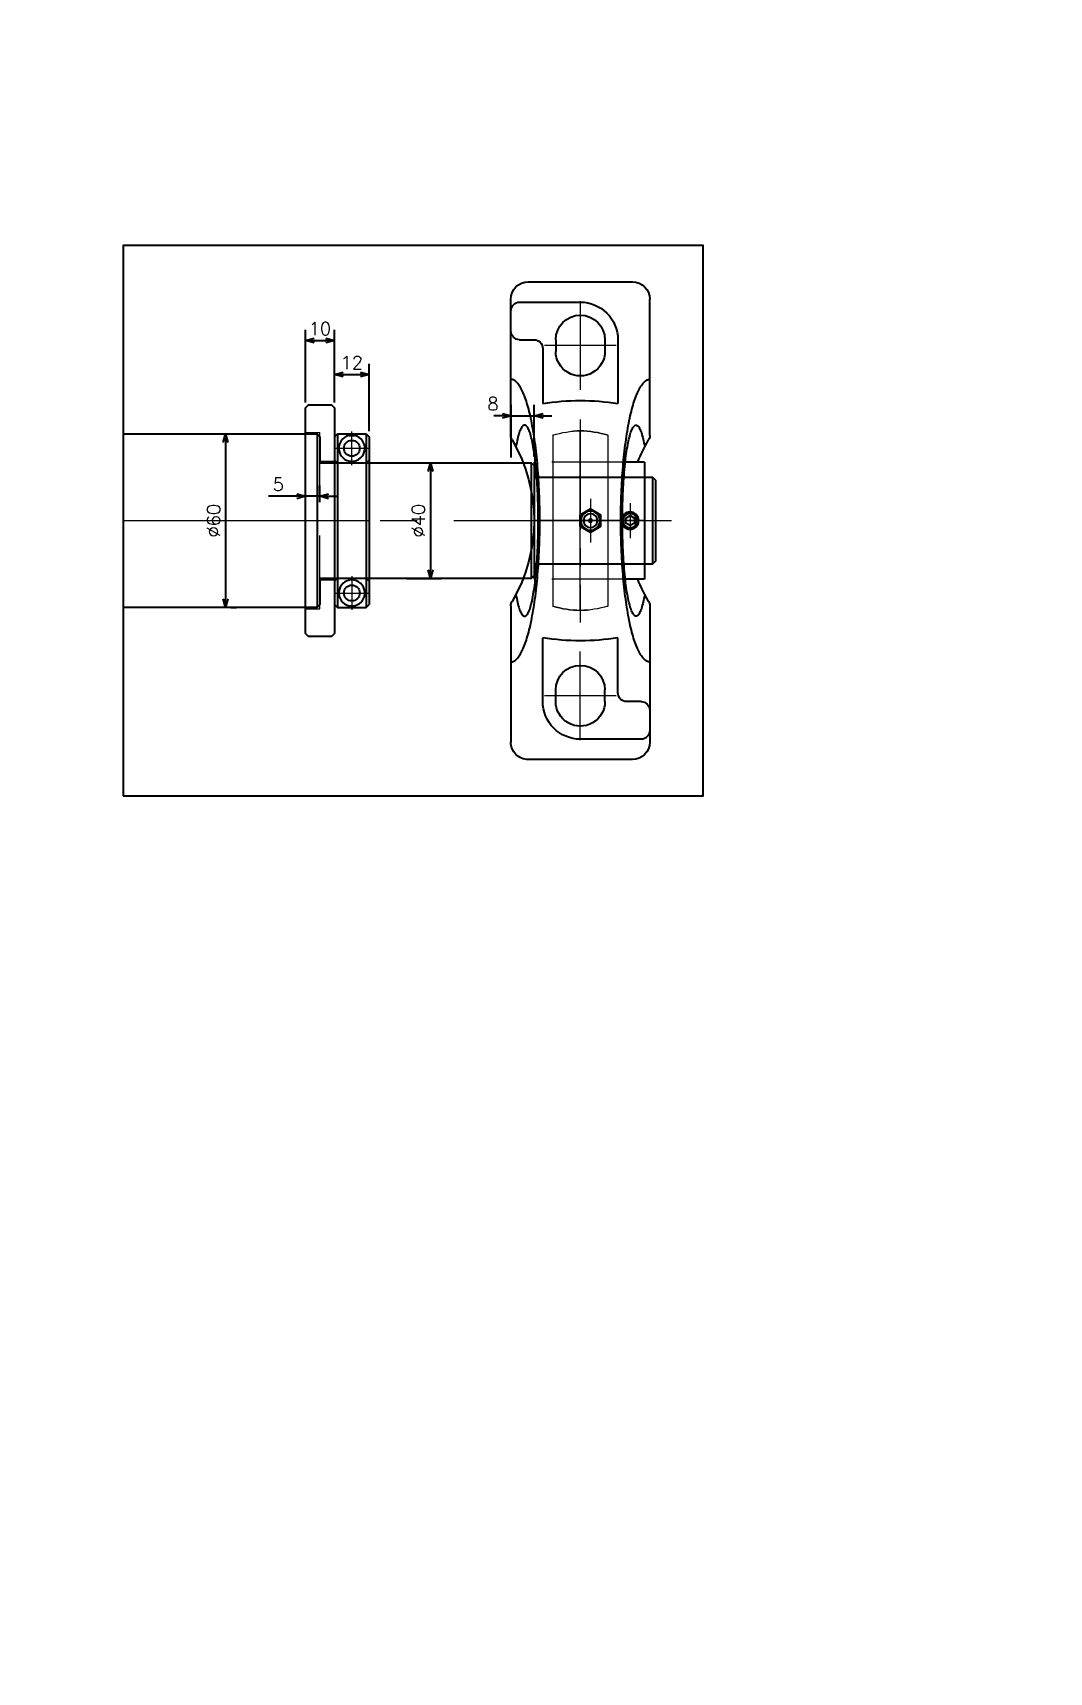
# Model space of a CAD drawing. Header units: millimetres. Extents: x -8731 to 85711, y -14522 to 31379.
# Drawn here: x 36664 to 37016, y 3893 to 4460 of the extents above; entities that cross this region are included whole.
import ezdxf
from ezdxf import colors
from ezdxf.entities.mleader import LeaderData, LeaderLine
from ezdxf.enums import TextEntityAlignment as Align
from ezdxf.math import Vec2, Vec3

# ---------------------------------------------------------------- set-up
doc = ezdxf.new("R2010")
doc.units = ezdxf.units.MM
doc.header["$LTSCALE"] = 4
doc.header["$PDMODE"] = 99
doc.header["$PDSIZE"] = 1
doc.linetypes.add('CENTER2', pattern=[28.575, 19.05, -3.175, 3.175, -3.175])
doc.linetypes.add('HIDDEN', pattern=[9.525, 6.35, -3.175])
for name, color, linetype, lineweight in [('04_HIDDEN', 2, 'HIDDEN', 13), ('05_CENTER', 4, 'CENTER2', 13), ('08_DIM', 3, 'Continuous', 13)]:
    doc.layers.add(name, color=color, linetype=linetype, lineweight=lineweight)
doc.layers.add('10_DRAFT', color=8, linetype='Continuous', lineweight=0, plot=False)
doc.styles.add('KSS_TXT', font='txt.shx', dxfattribs={"bigfont": 'extfont2.shx'})
doc.styles.get("Standard").update_dxf_attribs({"font": 'txt.shx', "bigfont": 'extfont2.shx'})
doc.dimstyles.new('KSS_DIM', dxfattribs={"dimscale": 3, "dimtxt": 3, "dimasz": 2.5, "dimexe": 1.25, "dimexo": 0.625, "dimtad": 1, "dimdsep": 46, "dimtxsty": 'KSS_TXT', "dimblk": 'OPEN30', "dimcen": 0, "dimazin": 2, "dimtfac": 0.75, "dimtmove": 0, "dimatfit": 3, "dimldrblk": 'OPEN30', "dimfxl": 1, "dimtolj": 1, "dimarcsym": 0})

# ---------------------------------------------------------------- blocks, each defined once
blk = doc.blocks.new('AM_BALLOON1')
at = {"transparency": 16777216}
blk.add_circle((0, 0), 5, dxfattribs=at)
blk.add_attdef('B_NUMBER', text='', height=3, dxfattribs=at).set_placement((0, 0), align=Align.MIDDLE_CENTER)
blk = doc.blocks.new('_OPEN')
at = {"color": 0, "linetype": 'ByBlock'}
for p, q in [((-1, 0.167), (0, 0)), ((0, 0), (-1, -0.167)), ((0, 0), (-1, 0))]:
    blk.add_line(p, q, dxfattribs=at)
blk = doc.blocks.new('MUCAP206Jc_1_1_1')
at = {"color": 0}
for p, q in [((-29.39, 24), (-76.5, 24)), ((29.39, 24), (76.5, 24)), ((-82.5, 18), (-82.5, -18)), ((-75.5, 21), (-75.5, 0)), ((-62.5, 21), (-62.5, 16)), ((82.5, -18), (82.5, 18)), ((-59.5, 13), (-40.48, 13)), ((-20.25, 15.9), (20.25, 15.9)), ((-20.25, 15.53), (-20.25, 15.9)), ((20.25, 15.53), (20.25, 15.9)), ((62.5, 13), (40.48, 13)), ((-62.5, 8.5), (-58.5, 8.5)), ((62.5, 8.5), (58.5, 8.5)), ((75.5, -21), (75.5, 0)), ((-62.5, -8.5), (-58.5, -8.5)), ((62.5, -8.5), (58.5, -8.5)), ((-62.5, -13), (-40.48, -13)), ((-20.25, -22.2), (-20.25, -15.53)), ((20.25, -22.2), (20.25, -15.53)), ((59.5, -13), (40.48, -13)), ((62.5, -21), (62.5, -16)), ((-20.25, -22.2), (20.25, -22.2)), ((-29.39, -24), (-76.5, -24)), ((29.39, -24), (76.5, -24))]:
    blk.add_line(p, q, dxfattribs=at)
for points in [[(-2.02, 0), (-4.04, -3.5), (-2.02, -7), (2.02, -7), (4.04, -3.5), (2.02, 0)], [(-0.87, -15.7), (-1.73, -17.2), (-0.87, -18.7), (0.87, -18.7), (1.73, -17.2), (0.87, -15.7)]]:
    blk.add_lwpolyline(points, close=True, dxfattribs=at)
for points in [[(48.83, 24, 0), (48.82, 23.75, 0), (48.77, 23.51, 0), (48.7, 23.26, 0), (48.6, 23.02, 0), (48.46, 22.78, 0), (48.3, 22.53, 0), (48.11, 22.29, 0), (47.89, 22.05, 0), (47.64, 21.81, 0), (47.37, 21.57, 0), (47.06, 21.33, 0), (46.73, 21.1, 0), (46.37, 20.86, 0), (45.98, 20.63, 0), (45.56, 20.4, 0), (45.11, 20.17, 0), (44.64, 19.95, 0), (44.14, 19.72, 0), (43.62, 19.5, 0), (43.07, 19.29, 0), (42.49, 19.07, 0), (41.88, 18.86, 0), (41.26, 18.65, 0), (40.6, 18.44, 0), (39.92, 18.24, 0), (39.22, 18.04, 0), (38.5, 17.85, 0), (37.75, 17.66, 0), (36.98, 17.47, 0), (36.18, 17.28, 0), (35.37, 17.11, 0), (34.53, 16.93, 0), (33.67, 16.76, 0), (32.79, 16.59, 0), (31.9, 16.43, 0), (30.98, 16.27, 0), (30.04, 16.12, 0), (29.09, 15.97, 0), (28.12, 15.82, 0), (27.13, 15.68, 0), (26.12, 15.55, 0), (25.1, 15.42, 0), (24.07, 15.3, 0), (23.02, 15.18, 0), (21.96, 15.07, 0), (20.88, 14.96, 0), (19.79, 14.86, 0), (18.69, 14.76, 0), (17.57, 14.67, 0), (16.45, 14.58, 0), (15.32, 14.51, 0), (14.17, 14.43, 0), (13.02, 14.36, 0), (11.87, 14.3, 0), (10.7, 14.24, 0), (9.53, 14.19, 0), (8.35, 14.15, 0), (7.17, 14.11, 0), (5.98, 14.07, 0), (4.79, 14.05, 0), (3.59, 14.03, 0), (2.4, 14.01, 0), (1.2, 14, 0), (0, 14, 0), (-1.2, 14, 0), (-2.4, 14.01, 0), (-3.59, 14.03, 0), (-4.79, 14.05, 0), (-5.98, 14.07, 0), (-7.17, 14.11, 0), (-8.35, 14.15, 0), (-9.53, 14.19, 0), (-10.7, 14.24, 0), (-11.87, 14.3, 0), (-13.02, 14.36, 0), (-14.17, 14.43, 0), (-15.32, 14.51, 0), (-16.45, 14.58, 0), (-17.57, 14.67, 0), (-18.69, 14.76, 0), (-19.79, 14.86, 0), (-20.88, 14.96, 0), (-21.96, 15.07, 0), (-23.02, 15.18, 0), (-24.07, 15.3, 0), (-25.1, 15.42, 0), (-26.12, 15.55, 0), (-27.13, 15.68, 0), (-28.12, 15.82, 0), (-29.09, 15.97, 0), (-30.04, 16.12, 0), (-30.98, 16.27, 0), (-31.9, 16.43, 0), (-32.79, 16.59, 0), (-33.67, 16.76, 0), (-34.53, 16.93, 0), (-35.37, 17.11, 0), (-36.18, 17.28, 0), (-36.98, 17.47, 0), (-37.75, 17.66, 0), (-38.5, 17.85, 0), (-39.22, 18.04, 0), (-39.92, 18.24, 0), (-40.6, 18.44, 0), (-41.26, 18.65, 0), (-41.88, 18.86, 0), (-42.49, 19.07, 0), (-43.07, 19.29, 0), (-43.62, 19.5, 0), (-44.14, 19.72, 0), (-44.64, 19.95, 0), (-45.11, 20.17, 0), (-45.56, 20.4, 0), (-45.98, 20.63, 0), (-46.37, 20.86, 0), (-46.73, 21.1, 0), (-47.06, 21.33, 0), (-47.37, 21.57, 0), (-47.64, 21.81, 0), (-47.89, 22.05, 0), (-48.11, 22.29, 0), (-48.3, 22.53, 0), (-48.46, 22.78, 0), (-48.6, 23.02, 0), (-48.7, 23.26, 0), (-48.77, 23.51, 0), (-48.82, 23.75, 0), (-48.83, 24, 0)], [(25.5, 22.27, 0), (26.23, 22.14, 0), (26.92, 22, 0), (27.57, 21.87, 0), (28.2, 21.73, 0), (28.78, 21.58, 0), (29.33, 21.43, 0), (29.85, 21.28, 0), (30.33, 21.13, 0), (30.77, 20.98, 0), (31.17, 20.82, 0), (31.53, 20.66, 0), (31.86, 20.5, 0), (32.14, 20.34, 0), (32.38, 20.18, 0), (32.59, 20.01, 0), (32.75, 19.85, 0), (32.87, 19.68, 0), (32.95, 19.51, 0), (33, 19.35, 0), (32.99, 19.18, 0), (32.95, 19.01, 0), (32.87, 18.85, 0), (32.75, 18.68, 0), (32.58, 18.51, 0), (32.38, 18.35, 0), (32.13, 18.19, 0), (31.85, 18.02, 0), (31.52, 17.86, 0), (31.16, 17.7, 0), (30.75, 17.55, 0), (30.31, 17.39, 0), (29.83, 17.24, 0), (29.32, 17.09, 0), (28.76, 16.94, 0), (28.18, 16.8, 0), (27.55, 16.66, 0), (26.89, 16.52, 0), (26.2, 16.39, 0), (25.48, 16.26, 0), (24.72, 16.13, 0), (23.94, 16.01, 0), (23.12, 15.89, 0), (22.28, 15.77, 0), (21.4, 15.66, 0), (20.5, 15.56, 0), (19.58, 15.45, 0), (18.63, 15.36, 0), (17.66, 15.27, 0), (16.66, 15.18, 0), (15.65, 15.1, 0), (14.61, 15.02, 0), (13.56, 14.95, 0), (12.49, 14.88, 0), (11.4, 14.82, 0), (10.3, 14.77, 0), (9.19, 14.72, 0), (8.07, 14.67, 0), (6.93, 14.64, 0), (5.79, 14.6, 0), (4.64, 14.58, 0), (3.49, 14.56, 0), (2.33, 14.54, 0), (1.16, 14.53, 0), (0, 14.53, 0), (-1.16, 14.53, 0), (-2.33, 14.54, 0), (-3.49, 14.56, 0), (-4.64, 14.58, 0), (-5.79, 14.6, 0), (-6.93, 14.64, 0), (-8.07, 14.67, 0), (-9.19, 14.72, 0), (-10.3, 14.77, 0), (-11.4, 14.82, 0), (-12.49, 14.88, 0), (-13.56, 14.95, 0), (-14.61, 15.02, 0), (-15.65, 15.1, 0), (-16.66, 15.18, 0), (-17.66, 15.27, 0), (-18.63, 15.36, 0), (-19.58, 15.45, 0), (-20.5, 15.56, 0), (-21.4, 15.66, 0), (-22.28, 15.77, 0), (-23.12, 15.89, 0), (-23.94, 16.01, 0), (-24.72, 16.13, 0), (-25.48, 16.26, 0), (-26.2, 16.39, 0), (-26.89, 16.52, 0), (-27.55, 16.66, 0), (-28.18, 16.8, 0), (-28.76, 16.94, 0), (-29.32, 17.09, 0), (-29.83, 17.24, 0), (-30.31, 17.39, 0), (-30.75, 17.55, 0), (-31.16, 17.7, 0), (-31.52, 17.86, 0), (-31.85, 18.02, 0), (-32.13, 18.19, 0), (-32.38, 18.35, 0), (-32.58, 18.51, 0), (-32.75, 18.68, 0), (-32.87, 18.85, 0), (-32.95, 19.01, 0), (-32.99, 19.18, 0), (-33, 19.35, 0), (-32.95, 19.51, 0), (-32.87, 19.68, 0), (-32.75, 19.85, 0), (-32.59, 20.01, 0), (-32.38, 20.18, 0), (-32.14, 20.34, 0), (-31.86, 20.5, 0), (-31.53, 20.66, 0), (-31.17, 20.82, 0), (-30.77, 20.98, 0), (-30.33, 21.13, 0), (-29.85, 21.28, 0), (-29.33, 21.43, 0), (-28.78, 21.58, 0), (-28.2, 21.73, 0), (-27.57, 21.87, 0), (-26.92, 22, 0), (-26.23, 22.14, 0), (-25.5, 22.27, 0)], [(48.83, -24, 0), (48.82, -23.75, 0), (48.77, -23.51, 0), (48.7, -23.26, 0), (48.6, -23.02, 0), (48.46, -22.78, 0), (48.3, -22.53, 0), (48.11, -22.29, 0), (47.89, -22.05, 0), (47.64, -21.81, 0), (47.37, -21.57, 0), (47.06, -21.33, 0), (46.73, -21.1, 0), (46.37, -20.86, 0), (45.98, -20.63, 0), (45.56, -20.4, 0), (45.11, -20.17, 0), (44.64, -19.95, 0), (44.14, -19.72, 0), (43.62, -19.5, 0), (43.07, -19.29, 0), (42.49, -19.07, 0), (41.88, -18.86, 0), (41.26, -18.65, 0), (40.6, -18.44, 0), (39.92, -18.24, 0), (39.22, -18.04, 0), (38.5, -17.85, 0), (37.75, -17.66, 0), (36.98, -17.47, 0), (36.18, -17.28, 0), (35.37, -17.11, 0), (34.53, -16.93, 0), (33.67, -16.76, 0), (32.79, -16.59, 0), (31.9, -16.43, 0), (30.98, -16.27, 0), (30.04, -16.12, 0), (29.09, -15.97, 0), (28.12, -15.82, 0), (27.13, -15.69, 0), (26.12, -15.55, 0), (25.1, -15.42, 0), (24.07, -15.3, 0), (23.02, -15.18, 0), (21.96, -15.07, 0), (20.88, -14.96, 0), (19.79, -14.86, 0), (18.69, -14.76, 0), (17.57, -14.67, 0), (16.45, -14.59, 0), (15.32, -14.51, 0), (14.17, -14.43, 0), (13.02, -14.36, 0), (11.87, -14.3, 0), (10.7, -14.24, 0), (9.53, -14.19, 0), (8.35, -14.15, 0), (7.17, -14.11, 0), (5.98, -14.08, 0), (4.79, -14.05, 0), (3.59, -14.03, 0), (2.4, -14.01, 0), (1.2, -14, 0), (0, -14, 0), (-1.2, -14, 0), (-2.4, -14.01, 0), (-3.59, -14.03, 0), (-4.79, -14.05, 0), (-5.98, -14.08, 0), (-7.17, -14.11, 0), (-8.35, -14.15, 0), (-9.53, -14.19, 0), (-10.7, -14.24, 0), (-11.87, -14.3, 0), (-13.02, -14.36, 0), (-14.17, -14.43, 0), (-15.32, -14.51, 0), (-16.45, -14.59, 0), (-17.57, -14.67, 0), (-18.69, -14.76, 0), (-19.79, -14.86, 0), (-20.88, -14.96, 0), (-21.96, -15.07, 0), (-23.02, -15.18, 0), (-24.07, -15.3, 0), (-25.1, -15.42, 0), (-26.12, -15.55, 0), (-27.13, -15.69, 0), (-28.12, -15.82, 0), (-29.09, -15.97, 0), (-30.04, -16.12, 0), (-30.98, -16.27, 0), (-31.9, -16.43, 0), (-32.79, -16.59, 0), (-33.67, -16.76, 0), (-34.53, -16.93, 0), (-35.37, -17.11, 0), (-36.18, -17.28, 0), (-36.98, -17.47, 0), (-37.75, -17.66, 0), (-38.5, -17.85, 0), (-39.22, -18.04, 0), (-39.92, -18.24, 0), (-40.6, -18.44, 0), (-41.26, -18.65, 0), (-41.88, -18.86, 0), (-42.49, -19.07, 0), (-43.07, -19.29, 0), (-43.62, -19.5, 0), (-44.14, -19.72, 0), (-44.64, -19.95, 0), (-45.11, -20.17, 0), (-45.56, -20.4, 0), (-45.98, -20.63, 0), (-46.37, -20.86, 0), (-46.73, -21.1, 0), (-47.06, -21.33, 0), (-47.37, -21.57, 0), (-47.64, -21.81, 0), (-47.89, -22.05, 0), (-48.11, -22.29, 0), (-48.3, -22.53, 0), (-48.46, -22.78, 0), (-48.6, -23.02, 0), (-48.7, -23.26, 0), (-48.77, -23.51, 0), (-48.82, -23.75, 0), (-48.83, -24, 0)], [(25.5, -22.27, 0), (26.23, -22.14, 0), (26.92, -22, 0), (27.57, -21.87, 0), (28.2, -21.73, 0), (28.78, -21.58, 0), (29.33, -21.43, 0), (29.85, -21.28, 0), (30.33, -21.13, 0), (30.77, -20.98, 0), (31.17, -20.82, 0), (31.53, -20.66, 0), (31.86, -20.5, 0), (32.14, -20.34, 0), (32.38, -20.18, 0), (32.59, -20.01, 0), (32.75, -19.85, 0), (32.87, -19.68, 0), (32.95, -19.51, 0), (33, -19.35, 0), (32.99, -19.18, 0), (32.95, -19.01, 0), (32.87, -18.85, 0), (32.75, -18.68, 0), (32.58, -18.51, 0), (32.38, -18.35, 0), (32.13, -18.19, 0), (31.85, -18.02, 0), (31.52, -17.86, 0), (31.16, -17.71, 0), (30.75, -17.55, 0), (30.31, -17.39, 0), (29.83, -17.24, 0), (29.32, -17.09, 0), (28.76, -16.95, 0), (28.18, -16.8, 0), (27.55, -16.66, 0), (26.89, -16.52, 0), (26.2, -16.39, 0), (25.48, -16.26, 0), (24.72, -16.13, 0), (23.94, -16.01, 0), (23.12, -15.89, 0), (22.28, -15.77, 0), (21.4, -15.66, 0), (20.5, -15.56, 0), (19.58, -15.45, 0), (18.63, -15.36, 0), (17.66, -15.27, 0), (16.66, -15.18, 0), (15.65, -15.1, 0), (14.61, -15.02, 0), (13.56, -14.95, 0), (12.49, -14.88, 0), (11.4, -14.82, 0), (10.3, -14.77, 0), (9.19, -14.72, 0), (8.07, -14.68, 0), (6.93, -14.64, 0), (5.79, -14.6, 0), (4.64, -14.58, 0), (3.49, -14.56, 0), (2.33, -14.54, 0), (1.16, -14.53, 0), (0, -14.53, 0), (-1.16, -14.53, 0), (-2.33, -14.54, 0), (-3.49, -14.56, 0), (-4.64, -14.58, 0), (-5.79, -14.6, 0), (-6.93, -14.64, 0), (-8.07, -14.68, 0), (-9.19, -14.72, 0), (-10.3, -14.77, 0), (-11.4, -14.82, 0), (-12.49, -14.88, 0), (-13.56, -14.95, 0), (-14.61, -15.02, 0), (-15.65, -15.1, 0), (-16.66, -15.18, 0), (-17.66, -15.27, 0), (-18.63, -15.36, 0), (-19.58, -15.45, 0), (-20.5, -15.56, 0), (-21.4, -15.66, 0), (-22.28, -15.77, 0), (-23.12, -15.89, 0), (-23.94, -16.01, 0), (-24.72, -16.13, 0), (-25.48, -16.26, 0), (-26.2, -16.39, 0), (-26.89, -16.52, 0), (-27.55, -16.66, 0), (-28.18, -16.8, 0), (-28.76, -16.95, 0), (-29.32, -17.09, 0), (-29.83, -17.24, 0), (-30.31, -17.39, 0), (-30.75, -17.55, 0), (-31.16, -17.71, 0), (-31.52, -17.86, 0), (-31.85, -18.02, 0), (-32.13, -18.19, 0), (-32.38, -18.35, 0), (-32.58, -18.51, 0), (-32.75, -18.68, 0), (-32.87, -18.85, 0), (-32.95, -19.01, 0), (-32.99, -19.18, 0), (-33, -19.35, 0), (-32.95, -19.51, 0), (-32.87, -19.68, 0), (-32.75, -19.85, 0), (-32.59, -20.01, 0), (-32.38, -20.18, 0), (-32.14, -20.34, 0), (-31.86, -20.5, 0), (-31.53, -20.66, 0), (-31.17, -20.82, 0), (-30.77, -20.98, 0), (-30.33, -21.13, 0), (-29.85, -21.28, 0), (-29.33, -21.43, 0), (-28.78, -21.58, 0), (-28.2, -21.73, 0), (-27.57, -21.87, 0), (-26.92, -22, 0), (-26.23, -22.14, 0), (-25.5, -22.27, 0)]]:
    blk.add_polyline3d(points, dxfattribs=at)
for centre, radius in [((0, -3.5), 3.3), ((0, -3.5), 2.4), ((0, -3.5), 0.555), ((0, -17.2), 3), ((0, -17.2), 2.45)]:
    blk.add_circle(centre, radius, dxfattribs=at)
for centre, radius, start, end in [((-76.5, 18), 6, 90, 180), ((-72.5, 21), 3, 90, 180), ((-65.5, 21), 3, 0, 90), ((-29.39, 21), 3, 59.5497, 90), ((0, 71), 55, 239.5497, 300.4503), ((29.39, 21), 3, 90, 120.4503), ((76.5, 18), 6, 0, 90), ((-59.5, 16), 3, 180, 270), ((41.5, 0), 83, 170.9889, 189.0111), ((-41.5, 0), 83, 350.9889, 9.0111), ((62.5, 0), 13, 0, 90), ((-62.5, 0), 8.5, 90, 270), ((-58.5, 0), 8.5, 270, 90), ((58.5, 0), 8.5, 90, 270), ((62.5, 0), 8.5, 270, 90), ((-62.5, 0), 13, 180, 270), ((59.5, -16), 3, 0, 90), ((-76.5, -18), 6, 180, 270), ((0, -71), 55, 111.6035, 120.4503), ((0, -71), 55, 59.5497, 68.3965), ((65.5, -21), 3, 180, 270), ((72.5, -21), 3, 270, 0), ((76.5, -18), 6, 270, 0), ((-29.39, -21), 3, 270, 300.4503), ((29.39, -21), 3, 239.5497, 270)]:
    blk.add_arc(centre, radius, start, end, dxfattribs=at)
at = {"layer": '04_HIDDEN', "color": 0}
for p, q in [((-20.25, -15.53), (-20.25, 15.53)), ((-15, -22.2), (-15, 15.9)), ((15, -22.2), (15, 15.9)), ((20.25, -15.53), (20.25, 15.53))]:
    blk.add_line(p, q, dxfattribs=at)
at = {"layer": '05_CENTER', "color": 0}
for p, q in [((-60.5, -12.34), (-60.5, 12.34)), ((60.5, -12.34), (60.5, 12.34)), ((-75.83, 0), (-45.17, 0)), ((75.83, 0), (45.17, 0)), ((-7.51, -3.5), (7.51, -3.5)), ((-6, -17.2), (6, -17.2))]:
    blk.add_line(p, q, dxfattribs=at)
at = {"layer": '10_DRAFT'}
for p, q in [((0, -22.2), (0, 15.9)), ((-29.51, 9.5), (29.51, 9.5)), ((31, 0), (-31, 0)), ((-29.51, -9.5), (29.51, -9.5))]:
    blk.add_line(p, q, dxfattribs=at)
for start, end in [(162.1545, 197.8455), (342.1545, 17.8455)]:
    blk.add_arc((0, 0), 31, start, end, dxfattribs=at)
blk = doc.blocks.new('A$C62180693_1_1_1')
at = {"color": 0}
blk.add_lwpolyline([(10, 39), (10, -39), (9, -40), (1, -40), (0, -39), (0, 39), (1, 40), (9, 40)], close=True, dxfattribs=at)
at = {"layer": '04_HIDDEN'}
for p, q in [((0, 30.5), (5, 30.5)), ((5, -30.5), (5, 30.5)), ((5, 20.5), (10, 20.5)), ((5, -20.5), (10, -20.5)), ((0, -30.5), (5, -30.5))]:
    blk.add_line(p, q, dxfattribs=at)
at = {"layer": '10_DRAFT'}
blk.add_line((0, 0), (10, 0), dxfattribs=at)
blk = doc.blocks.new('SCSPJ40-12b_1_1')
at = {"color": 0}
for p, q in [((0, 29), (1, 30)), ((0, 29), (0, -29)), ((1, 30), (1, -30)), ((1, 30), (11, 30)), ((5.03, 29.39), (6.97, 29.39)), ((11, 30), (11, -30)), ((11, 30), (12, 29)), ((12, 29), (12, -29)), ((12, 0), (12, 0)), ((0, -29), (1, -30)), ((1, -30), (11, -30)), ((5.03, -29.39), (6.97, -29.39)), ((11, -30), (12, -29))]:
    blk.add_line(p, q, dxfattribs=at)
for centre in [(6, 25), (6, -25)]:
    blk.add_circle(centre, 2.75, dxfattribs=at)
for centre, start, end in [((6, 25), 102.4679, 77.5321), ((6, -25), 282.4679, 257.5321)]:
    blk.add_arc(centre, 4.5, start, end, dxfattribs=at)
at = {"layer": '04_HIDDEN', "color": 0}
for p, q in [((1, 20), (0, 21)), ((1, 20), (11, 20)), ((11, 20), (12, 21)), ((1, -20), (0, -21)), ((1, -20), (11, -20)), ((11, -20), (12, -21))]:
    blk.add_line(p, q, dxfattribs=at)
at = {"layer": '05_CENTER', "color": 0}
for p, q in [((6, 19.17), (6, 30.83)), ((0.17, 25), (11.83, 25)), ((6, -19.17), (6, -30.83)), ((0.17, -25), (11.83, -25))]:
    blk.add_line(p, q, dxfattribs=at)
at = {"layer": '10_DRAFT'}
blk.add_line((0, 0), (12, 0), dxfattribs=at)
blk = doc.blocks.new('_Open30')
at = {"color": 0, "linetype": 'ByBlock', "lineweight": -2}
for p, q in [((-1, 0.27), (0, 0)), ((0, 0), (-1, -0.27)), ((0, 0), (-1, 0))]:
    blk.add_line(p, q, dxfattribs=at)
blk = doc.blocks.new('*D4419')
at = {"layer": '08_DIM', "color": 0, "lineweight": -2, "transparency": 16777216}
for p, q in [((36758.77, 4332.11), (36758.77, 4357.21)), ((36768.77, 4332.11), (36768.77, 4357.21)), ((36761.77, 4353.46), (36765.77, 4353.46))]:
    blk.add_line(p, q, dxfattribs=at)
at = {"layer": 'Defpoints', "color": 0, "transparency": 16777216}
for p in [(36768.77, 4353.46), (36758.77, 4330.23), (36768.77, 4330.23)]:
    blk.add_point(p, dxfattribs=at)
at = {"layer": '08_DIM', "color": 0, "lineweight": -2, "transparency": 16777216, "xscale": 3, "yscale": 3, "zscale": 3, "rotation": 180}
blk.add_blockref('_Open30', (36758.77, 4353.46), dxfattribs=at)
at = {"layer": '08_DIM', "color": 0, "lineweight": -2, "transparency": 16777216, "xscale": 3, "yscale": 3, "zscale": 3}
blk.add_blockref('_Open30', (36768.77, 4353.46), dxfattribs=at)
at = {"layer": '08_DIM', "color": 0, "transparency": 16777216, "insert": (36763.77, 4357.59), "char_height": 4.5, "attachment_point": 5, "style": 'KSS_TXT'}
blk.add_mtext('\\A1;10', dxfattribs=at)
blk = doc.blocks.new('*D4420')
at = {"layer": '08_DIM', "color": 0, "lineweight": -2, "transparency": 16777216}
for p, q in [((36768.77, 4332.11), (36768.77, 4345.46)), ((36780.77, 4322.11), (36780.77, 4345.46)), ((36771.77, 4341.71), (36777.77, 4341.71))]:
    blk.add_line(p, q, dxfattribs=at)
at = {"layer": 'Defpoints', "color": 0, "transparency": 16777216}
for p in [(36780.77, 4341.71), (36768.77, 4330.23), (36780.77, 4320.23)]:
    blk.add_point(p, dxfattribs=at)
at = {"layer": '08_DIM', "color": 0, "lineweight": -2, "transparency": 16777216, "xscale": 3, "yscale": 3, "zscale": 3, "rotation": 180}
blk.add_blockref('_Open30', (36768.77, 4341.71), dxfattribs=at)
at = {"layer": '08_DIM', "color": 0, "lineweight": -2, "transparency": 16777216, "xscale": 3, "yscale": 3, "zscale": 3}
blk.add_blockref('_Open30', (36780.77, 4341.71), dxfattribs=at)
at = {"layer": '08_DIM', "color": 0, "transparency": 16777216, "insert": (36774.77, 4345.83), "char_height": 4.5, "attachment_point": 5, "style": 'KSS_TXT'}
blk.add_mtext('\\A1;12', dxfattribs=at)
blk = doc.blocks.new('*D4421')
at = {"layer": '08_DIM', "color": 0, "lineweight": -2, "transparency": 16777216}
for p, q in [((36755.77, 4299.64), (36746.02, 4299.64)), ((36758.77, 4297.65), (36758.77, 4303.39)), ((36763.77, 4299.64), (36758.77, 4299.64)), ((36763.77, 4297.65), (36763.77, 4303.39)), ((36766.77, 4299.64), (36769.77, 4299.64))]:
    blk.add_line(p, q, dxfattribs=at)
at = {"layer": 'Defpoints', "color": 0, "transparency": 16777216}
for p in [(36758.77, 4299.64), (36758.77, 4295.77), (36763.77, 4295.77)]:
    blk.add_point(p, dxfattribs=at)
at = {"layer": '08_DIM', "color": 0, "lineweight": -2, "transparency": 16777216, "xscale": 3, "yscale": 3, "zscale": 3}
blk.add_blockref('_Open30', (36758.77, 4299.64), dxfattribs=at)
at = {"layer": '08_DIM', "color": 0, "lineweight": -2, "transparency": 16777216, "xscale": 3, "yscale": 3, "zscale": 3, "rotation": 180}
blk.add_blockref('_Open30', (36763.77, 4299.64), dxfattribs=at)
at = {"layer": '08_DIM', "color": 0, "transparency": 16777216, "insert": (36749.4, 4303.77), "char_height": 4.5, "attachment_point": 5, "style": 'KSS_TXT'}
blk.add_mtext('\\A1;5', dxfattribs=at)
blk = doc.blocks.new('*D4422')
at = {"layer": '08_DIM', "color": 0, "lineweight": -2, "transparency": 16777216}
for p, q in [((36793.85, 4311.23), (36805.68, 4311.23)), ((36801.93, 4308.23), (36801.93, 4274.23)), ((36793.85, 4271.23), (36805.68, 4271.23))]:
    blk.add_line(p, q, dxfattribs=at)
at = {"layer": 'Defpoints', "color": 0, "transparency": 16777216}
for p in [(36791.97, 4311.23), (36791.97, 4271.23), (36801.93, 4271.23)]:
    blk.add_point(p, dxfattribs=at)
at = {"layer": '08_DIM', "color": 0, "lineweight": -2, "transparency": 16777216, "xscale": 3, "yscale": 3, "zscale": 3}
for p, rotation in [((36801.93, 4311.23), 90), ((36801.93, 4271.23), 270)]:
    blk.add_blockref('_Open30', p, dxfattribs=dict(at, rotation=rotation))
at = {"layer": '08_DIM', "color": 0, "transparency": 16777216, "insert": (36797.8, 4291.23), "char_height": 4.5, "attachment_point": 5, "rotation": 90, "style": 'KSS_TXT'}
blk.add_mtext('\\A1;%%C40', dxfattribs=at)
blk = doc.blocks.new('*D4423')
at = {"layer": '08_DIM', "color": 0, "lineweight": -2, "transparency": 16777216}
for p, q in [((36731.13, 4318.23), (36731.13, 4264.23)), ((36733.01, 4321.23), (36734.88, 4321.23)), ((36733.01, 4261.23), (36734.88, 4261.23))]:
    blk.add_line(p, q, dxfattribs=at)
at = {"layer": 'Defpoints', "color": 0, "transparency": 16777216}
for p in [(36731.13, 4321.23), (36731.13, 4261.23), (36731.13, 4261.23)]:
    blk.add_point(p, dxfattribs=at)
at = {"layer": '08_DIM', "color": 0, "lineweight": -2, "transparency": 16777216, "xscale": 3, "yscale": 3, "zscale": 3}
for p, rotation in [((36731.13, 4321.23), 90), ((36731.13, 4261.23), 270)]:
    blk.add_blockref('_Open30', p, dxfattribs=dict(at, rotation=rotation))
at = {"layer": '08_DIM', "color": 0, "transparency": 16777216, "insert": (36727.01, 4291.23), "char_height": 4.5, "attachment_point": 5, "rotation": 90, "style": 'KSS_TXT'}
blk.add_mtext('\\A1;%%C60', dxfattribs=at)
blk = doc.blocks.new('*D4424')
at = {"layer": '08_DIM', "color": 0, "lineweight": -2, "transparency": 16777216}
for p, q in [((36826.87, 4327.48), (36823.87, 4327.48)), ((36829.87, 4313.11), (36829.87, 4331.23)), ((36829.87, 4327.48), (36837.87, 4327.48)), ((36837.87, 4313.36), (36837.87, 4331.23)), ((36840.87, 4327.48), (36843.87, 4327.48))]:
    blk.add_line(p, q, dxfattribs=at)
at = {"layer": 'Defpoints', "color": 0, "transparency": 16777216}
for p in [(36837.87, 4327.48), (36829.87, 4311.23), (36837.87, 4311.48)]:
    blk.add_point(p, dxfattribs=at)
at = {"layer": '08_DIM', "color": 0, "lineweight": -2, "transparency": 16777216, "xscale": 3, "yscale": 3, "zscale": 3}
blk.add_blockref('_Open30', (36829.87, 4327.48), dxfattribs=at)
at = {"layer": '08_DIM', "color": 0, "lineweight": -2, "transparency": 16777216, "xscale": 3, "yscale": 3, "zscale": 3, "rotation": 180}
blk.add_blockref('_Open30', (36837.87, 4327.48), dxfattribs=at)
at = {"layer": '08_DIM', "color": 0, "transparency": 16777216, "insert": (36823.58, 4331.61), "char_height": 4.5, "attachment_point": 5, "style": 'KSS_TXT'}
blk.add_mtext('\\A1;8', dxfattribs=at)

msp = doc.modelspace()

# ---------------------------------------------------------------- linework, layer by layer
for p, q in [((36762.77115, 4321.23228), (36762.77115, 4261.23228)), ((36836.77115, 4311.23228), (36836.77115, 4271.23228)), ((36878.77115, 4306.23228), (36878.77115, 4276.23228))]:
    msp.add_line(p, q)
msp.add_lwpolyline([(36695.72572, 4321.23228), (36762.77115, 4321.23228), (36763.77115, 4320.23228), (36763.77115, 4311.23228), (36836.77115, 4311.23228), (36837.77115, 4310.23228), (36837.77115, 4306.23228), (36878.77115, 4306.23228), (36879.77115, 4305.23228), (36879.77115, 4277.23228), (36878.77115, 4276.23228), (36837.77115, 4276.23228), (36837.77115, 4272.23228), (36836.77115, 4271.23228), (36763.77115, 4271.23228), (36763.77115, 4262.23228), (36762.77115, 4261.23228), (36695.72572, 4261.23228)])
at = {"layer": '04_HIDDEN', "ltscale": 0.5}
for p, q in [((36844.27115, 4320.74075), (36844.27115, 4261.72381)), ((36863.27115, 4320.74075), (36863.27115, 4261.72381))]:
    msp.add_line(p, q, dxfattribs=at)
for start, end in [(72.1544823, 107.8455177), (252.1544823, 287.8455177)]:
    msp.add_arc((36853.77115, 4291.23228), 31, start, end, dxfattribs=at)
at = {"layer": '05_CENTER', "ltscale": 0.5}
msp.add_line((36853.77115, 4326.16344), (36853.77115, 4255.99082), dxfattribs=at)
at = {"layer": '05_CENTER'}
msp.add_line((36695.72572, 4291.23228), (36885.30988, 4291.23228), dxfattribs=at)
at = {"layer": 'Defpoints'}
msp.add_lwpolyline([(36695.72572, 4196.21016), (36896.27414, 4196.21016), (36896.27414, 4386.2544), (36695.72572, 4386.2544)], close=True, dxfattribs=at)

# ---------------------------------------------------------------- block references
at = {"color": 4, "xscale": -1, "rotation": 89.99999999999977}
msp.add_blockref('MUCAP206Jc_1_1_1', (36853.77115, 4291.23228), dxfattribs=at)
msp.add_blockref('A$C62180693_1_1_1', (36758.77115, 4291.23228))
at = {"color": 4}
msp.add_blockref('SCSPJ40-12b_1_1', (36768.77115, 4291.23228), dxfattribs=at)

# ---------------------------------------------------------------- dimensions: what is measured, and where the dimension line sits
at = {"layer": '08_DIM'}
for base, p1, p2, picture, middle in [((36768.77115, 4353.4614), (36758.77115, 4330.23228), (36768.77115, 4330.23228), '*D4419', (36763.77115, 4357.5864)), ((36780.77115, 4341.70705), (36768.77115, 4330.23228), (36780.77115, 4320.23228), '*D4420', (36774.77115, 4345.83205)), ((36758.77115, 4299.6416), (36763.77115, 4295.77221), (36758.77115, 4295.77221), '*D4421', (36749.39615, 4303.7666))]:
    dim = msp.add_linear_dim(base=base, p1=p1, p2=p2, dimstyle='KSS_DIM', override={"dimtxt": 1.5, "dimasz": 1}, dxfattribs=at)
    dim.commit()
    dim.dimension.update_dxf_attribs({"geometry": picture, "text_midpoint": middle})
dim = msp.add_linear_dim(base=(36837.87115, 4327.48071), p1=(36829.87115, 4311.23228), p2=(36837.87115, 4311.48228), dimstyle='KSS_DIM', override={"dimtxt": 1.5, "dimasz": 1, "dimtmove": 2}, dxfattribs=at)
dim.commit()
dim.dimension.update_dxf_attribs({"geometry": '*D4424', "text_midpoint": (36823.58126, 4331.60571), "dimtype": 160})
for base, p1, p2, picture, middle in [((36731.13243, 4261.23228), (36731.13243, 4321.23228), (36731.13243, 4261.23228), '*D4423', (36727.00743, 4291.23228)), ((36801.92905, 4271.23228), (36791.97332, 4311.23228), (36791.97332, 4271.23228), '*D4422', (36797.80405, 4291.23228))]:
    dim = msp.add_linear_dim(base=base, p1=p1, p2=p2, angle=90, text='%%C<>', dimstyle='KSS_DIM', override={"dimtxt": 1.5, "dimasz": 1}, dxfattribs=at)
    dim.commit()
    dim.dimension.update_dxf_attribs({"geometry": picture, "text_midpoint": middle})

# ---------------------------------------------------------------- leaders
ml = msp.add_multileader_block('Standard', dxfattribs=at)
ml.set_content('AM_BALLOON1', color=256, scale=15)
ml.set_attribute('B_NUMBER', 'D', width=0)
ml.set_leader_properties(color=256, linetype='ByLayer', lineweight=-1)
ml.set_arrow_properties(name='OPEN')
ml.build(insert=Vec2(0, 0))
ml.multileader.update_dxf_attribs({"leader_type": 0, "has_dogleg": 0, "text_right_attachment_type": 6, "dogleg_length": 0, "arrow_head_size": 30, "scale": 15, "block_connection_type": 1})
ctx = ml.context
ctx.base_point, ctx.scale, ctx.char_height, ctx.arrow_head_size, ctx.landing_gap_size, ctx.plane_origin = Vec3(71378.15101, 6803.23474), 15, 60, 30, 30, Vec3(71378.15101, 6803.23474)
ctx.right_attachment, ctx.attachment_type = 6, 1
notes = []
notes.append((ctx, [(0, (0, 0, 0), (0, 0), (1, 0), 1, [])]))
ctx.block.insert = Vec3(71378.15101, 6803.23474)
ml = msp.add_multileader_block('Standard', dxfattribs=at)
ml.set_content('AM_BALLOON1', color=256, scale=8)
ml.set_attribute('B_NUMBER', 'BB', width=0)
ml.set_leader_properties(color=256, linetype='ByLayer', lineweight=-1)
ml.set_arrow_properties(name='OPEN')
ml.build(insert=Vec2(0, 0))
ml.multileader.update_dxf_attribs({"leader_type": 0, "has_dogleg": 0, "text_right_attachment_type": 6, "dogleg_length": 0, "arrow_head_size": 16, "scale": 8, "block_connection_type": 1})
ctx = ml.context
ctx.base_point, ctx.scale, ctx.char_height, ctx.arrow_head_size, ctx.landing_gap_size, ctx.plane_origin = Vec3(46325.59114, 4592.67863), 8, 32, 16, 16, Vec3(46325.59114, 4592.67863)
ctx.right_attachment, ctx.attachment_type = 6, 1
notes.append((ctx, [(0, (0, 0, 0), (0, 0), (1, 0), 1, [])]))
ctx.block.insert = Vec3(46325.59114, 4592.67863)
ml = msp.add_multileader_block('Standard', dxfattribs=at)
ml.set_content('AM_BALLOON1', color=256, scale=8)
ml.set_attribute('B_NUMBER', 'BH', width=0)
ml.set_leader_properties(color=256, linetype='ByLayer', lineweight=-1)
ml.set_arrow_properties(name='OPEN')
ml.build(insert=Vec2(0, 0))
ml.multileader.update_dxf_attribs({"leader_type": 0, "has_dogleg": 0, "text_right_attachment_type": 6, "dogleg_length": 0, "arrow_head_size": 16, "scale": 8, "block_connection_type": 1})
ctx = ml.context
ctx.base_point, ctx.scale, ctx.char_height, ctx.arrow_head_size, ctx.landing_gap_size, ctx.plane_origin = Vec3(46894.55259, 4592.54024), 8, 32, 16, 16, Vec3(46894.55259, 4592.54024)
ctx.right_attachment, ctx.attachment_type = 6, 1
notes.append((ctx, [(0, (0, 0, 0), (0, 0), (1, 0), 1, [])]))
ctx.block.insert = Vec3(46894.55259, 4592.54024)
ml = msp.add_multileader_block('Standard', dxfattribs=at)
ml.set_content('AM_BALLOON1', color=256, scale=8)
ml.set_attribute('B_NUMBER', 'BC', width=0)
ml.set_leader_properties(color=256, linetype='ByLayer', lineweight=-1)
ml.set_arrow_properties(name='OPEN')
ml.build(insert=Vec2(0, 0))
ml.multileader.update_dxf_attribs({"leader_type": 0, "has_dogleg": 0, "text_right_attachment_type": 6, "dogleg_length": 0, "arrow_head_size": 16, "scale": 8, "block_connection_type": 1})
ctx = ml.context
ctx.base_point, ctx.scale, ctx.char_height, ctx.arrow_head_size, ctx.landing_gap_size, ctx.plane_origin = Vec3(49608.5399, 4409.8042), 8, 32, 16, 16, Vec3(49608.5399, 4409.8042)
ctx.right_attachment, ctx.attachment_type = 6, 1
notes.append((ctx, [(0, (0, 0, 0), (0, 0), (1, 0), 1, [])]))
ctx.block.insert = Vec3(49608.5399, 4409.8042)
ml = msp.add_multileader_block('Standard', dxfattribs=at)
ml.set_content('AM_BALLOON1', color=256, scale=8)
ml.set_attribute('B_NUMBER', 'AS', width=0)
ml.set_leader_properties(color=256, linetype='ByLayer', lineweight=-1)
ml.set_arrow_properties(name='OPEN')
ml.build(insert=Vec2(0, 0))
ml.multileader.update_dxf_attribs({"leader_type": 0, "has_dogleg": 0, "text_right_attachment_type": 6, "dogleg_length": 0, "arrow_head_size": 16, "scale": 8, "block_connection_type": 1})
ctx = ml.context
ctx.base_point, ctx.scale, ctx.char_height, ctx.arrow_head_size, ctx.landing_gap_size, ctx.plane_origin = Vec3(49369.09934, 4301.67194), 8, 32, 16, 16, Vec3(49369.09934, 4301.67194)
ctx.right_attachment, ctx.attachment_type = 6, 1
notes.append((ctx, [(0, (0, 0, 0), (0, 0), (1, 0), 1, [])]))
ctx.block.insert = Vec3(49369.09934, 4301.67194)
ml = msp.add_multileader_block('Standard', dxfattribs=at)
ml.set_content('AM_BALLOON1', color=256, scale=8)
ml.set_attribute('B_NUMBER', 'BG', width=0)
ml.set_leader_properties(color=256, linetype='ByLayer', lineweight=-1)
ml.set_arrow_properties(name='OPEN')
ml.build(insert=Vec2(0, 0))
ml.multileader.update_dxf_attribs({"leader_type": 0, "has_dogleg": 0, "text_right_attachment_type": 6, "dogleg_length": 0, "arrow_head_size": 16, "scale": 8, "block_connection_type": 1})
ctx = ml.context
ctx.base_point, ctx.scale, ctx.char_height, ctx.arrow_head_size, ctx.landing_gap_size, ctx.plane_origin = Vec3(46157.19284, 4293.82122), 8, 32, 16, 16, Vec3(46157.19284, 4293.82122)
ctx.right_attachment, ctx.attachment_type = 6, 1
notes.append((ctx, [(0, (0, 0, 0), (0, 0), (1, 0), 1, [])]))
ctx.block.insert = Vec3(46157.19284, 4293.82122)
ml = msp.add_multileader_block('Standard', dxfattribs=at)
ml.set_content('AM_BALLOON1', color=256, scale=8)
ml.set_attribute('B_NUMBER', 'BE', width=0)
ml.set_leader_properties(color=256, linetype='ByLayer', lineweight=-1)
ml.set_arrow_properties(name='OPEN')
ml.build(insert=Vec2(0, 0))
ml.multileader.update_dxf_attribs({"leader_type": 0, "has_dogleg": 0, "text_right_attachment_type": 6, "dogleg_length": 0, "arrow_head_size": 16, "scale": 8, "block_connection_type": 1})
ctx = ml.context
ctx.base_point, ctx.scale, ctx.char_height, ctx.arrow_head_size, ctx.landing_gap_size, ctx.plane_origin = Vec3(49372.90878, 4160.77942), 8, 32, 16, 16, Vec3(49372.90878, 4160.77942)
ctx.right_attachment, ctx.attachment_type = 6, 1
notes.append((ctx, [(0, (0, 0, 0), (0, 0), (1, 0), 1, [])]))
ctx.block.insert = Vec3(49372.90878, 4160.77942)
for ctx, leaders in notes:
    for number, flags, end, landing, length, lines in leaders:
        leader = LeaderData()
        leader.index, (leader.has_last_leader_line, leader.has_dogleg_vector, leader.attachment_direction) = number, flags
        leader.last_leader_point, leader.dogleg_vector, leader.dogleg_length = Vec3(end), Vec3(landing), length
        for number, points, colour, breaks in lines:
            line = LeaderLine()
            line.index, line.vertices, line.color, line.breaks = number, Vec3.list(points), colors.encode_raw_color(colour), breaks
            leader.lines.append(line)
        ctx.leaders.append(leader)

doc.saveas('drawing.dxf')
